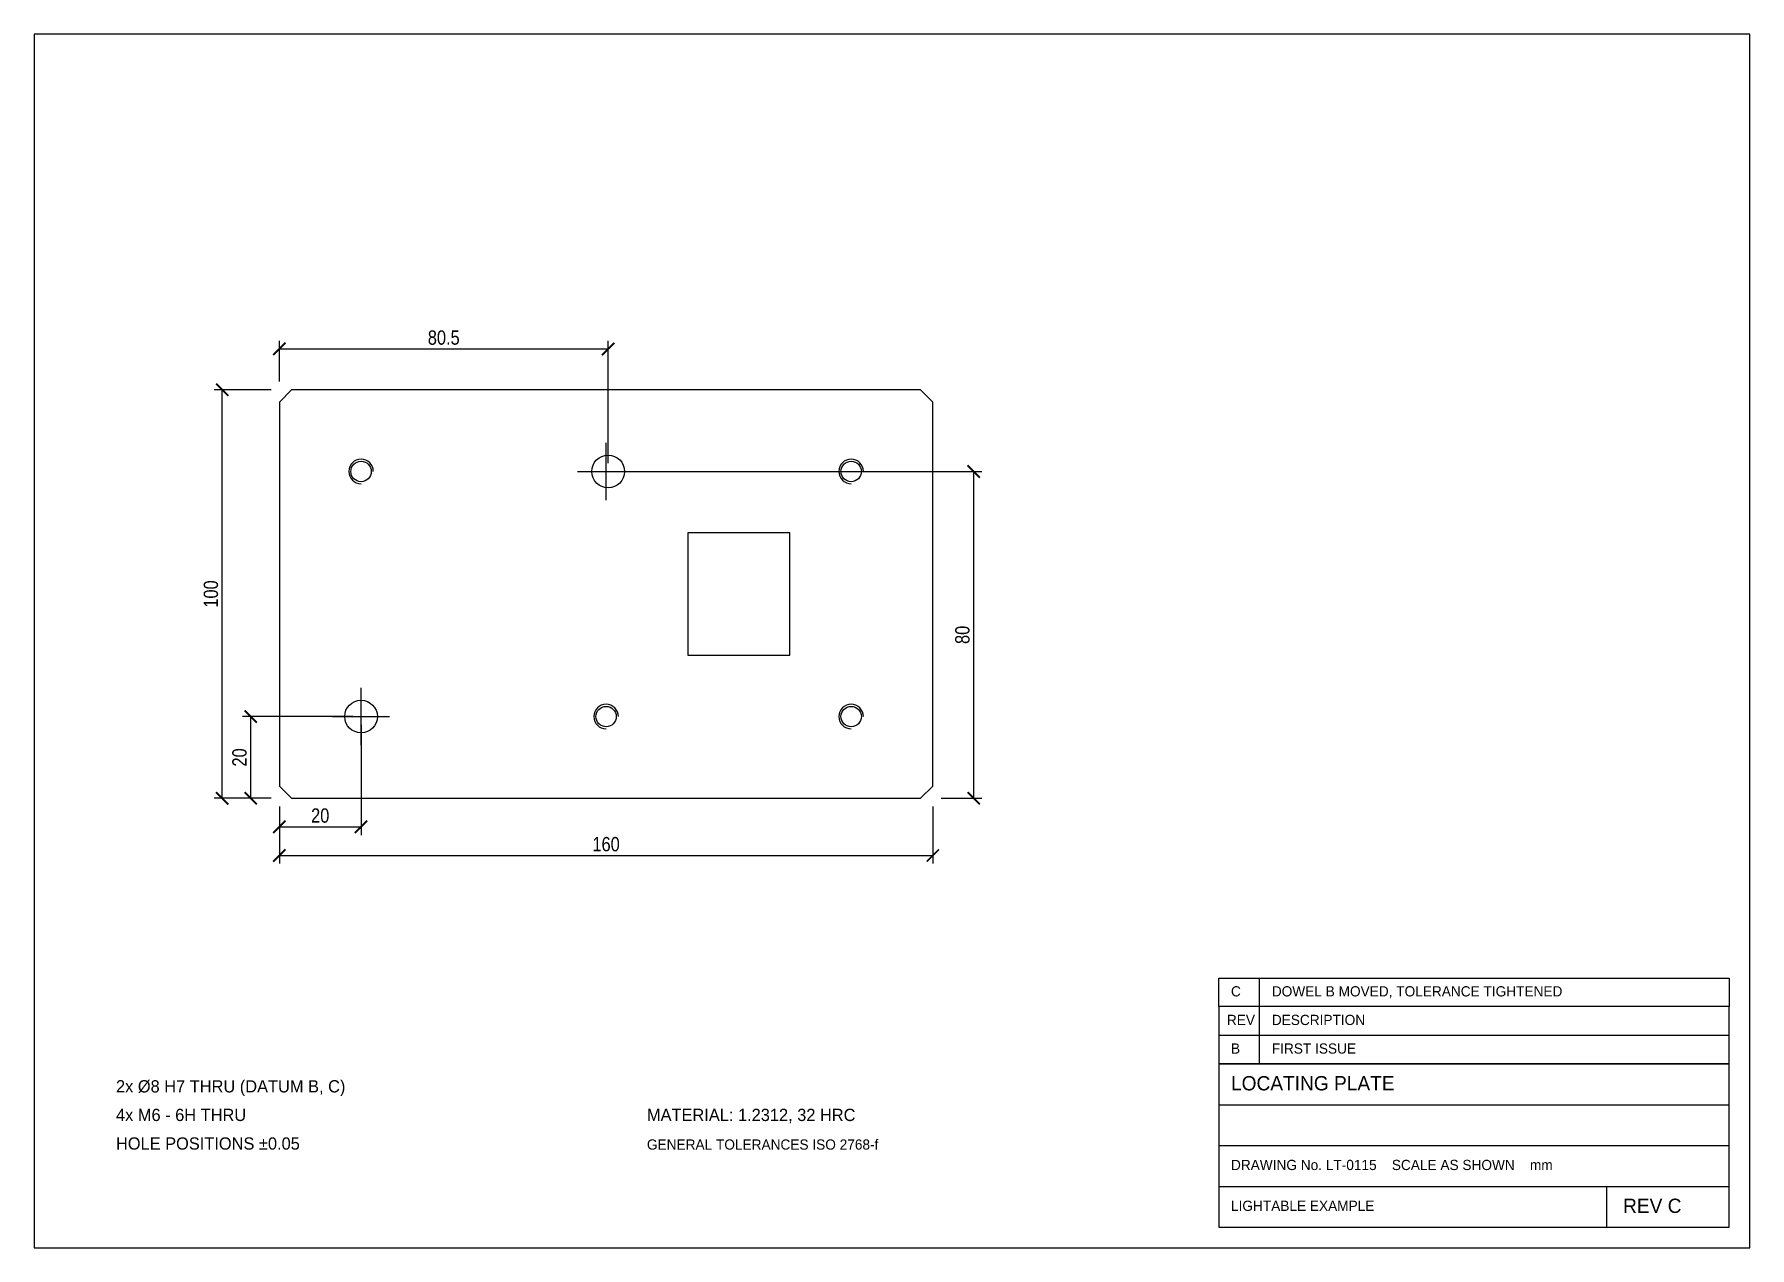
# Model space of a CAD drawing. Header units: millimetres. Extents: x 0 to 420, y 0 to 297.
import ezdxf

# ---------------------------------------------------------------- set-up
doc = ezdxf.new("R2010")
doc.units = ezdxf.units.MM
for name, color, linetype in [('BORDER', 8, 'Continuous'), ('CENTER', 6, 'Continuous'), ('DIMS', 3, 'Continuous'), ('HOLES', 4, 'Continuous'), ('NOTES', 2, 'Continuous'), ('OUTLINE', 7, 'Continuous'), ('TITLE', 8, 'Continuous')]:
    doc.layers.add(name, color=color, linetype=linetype)
doc.styles.add('OpenSansCondensed-Light', font='OpenSansCondensed-Light.ttf')
doc.dimstyles.new('EZDXF', dxfattribs={"dimtxt": 0.25, "dimasz": 0.175, "dimexe": 0.375, "dimexo": 0.125, "dimgap": 0.1, "dimtad": 1, "dimlfac": 100, "dimzin": 12, "dimdsep": 46, "dimtxsty": 'OpenSansCondensed-Light', "dimblk": 'ARCHTICK', "dimcen": 2.5, "dimazin": 3, "dimtfac": 0.5, "dimtmove": 2, "dimatfit": 3})

# ---------------------------------------------------------------- blocks, each defined once
blk = doc.blocks.new('_ARCHTICK')
at = {"color": 0, "linetype": 'BYBLOCK', "const_width": 0.15}
blk.add_lwpolyline([(-0.5, -0.5), (0.5, 0.5)], dxfattribs=at)

msp = doc.modelspace()

# ---------------------------------------------------------------- linework, layer by layer
at = {"layer": 'BORDER'}
msp.add_lwpolyline([(0, 0), (420, 0), (420, 297), (0, 297)], close=True, dxfattribs=at)
at = {"layer": 'CENTER'}
for p, q in [((140, 183), (140, 197)), ((133, 190), (147, 190)), ((80, 123), (80, 137)), ((73, 130), (87, 130))]:
    msp.add_line(p, q, dxfattribs=at)
at = {"layer": 'HOLES'}
for centre, radius in [((140.5, 190), 4), ((80, 190), 2.5), ((200, 190), 2.5), ((80, 130), 4), ((140, 130), 2.5), ((200, 130), 2.5)]:
    msp.add_circle(centre, radius, dxfattribs=at)
for centre in [(80, 190), (200, 190), (140, 130), (200, 130)]:
    msp.add_arc(centre, 3, 0, 270, dxfattribs=at)
at = {"layer": 'OUTLINE'}
for points in [[(63, 110), (217, 110), (220, 113), (220, 207), (217, 210), (63, 210), (60, 207), (60, 113)], [(160, 145), (185, 145), (185, 175), (160, 175)]]:
    msp.add_lwpolyline(points, close=True, dxfattribs=at)
at = {"layer": 'TITLE'}
for p, q in [((300, 59), (300, 66)), ((300, 45), (300, 59)), ((290, 52), (415, 52)), ((290, 35), (415, 35)), ((290, 25), (415, 25)), ((290, 15), (415, 15)), ((385, 5), (385, 15))]:
    msp.add_line(p, q, dxfattribs=at)
msp.add_lwpolyline([(290, 59), (290, 66), (415, 66), (415, 59)], dxfattribs=at)
for points in [[(290, 45), (415, 45), (415, 59), (290, 59)], [(290, 5), (415, 5), (415, 45), (290, 45)]]:
    msp.add_lwpolyline(points, close=True, dxfattribs=at)

# ---------------------------------------------------------------- texts
at = {"layer": 'NOTES'}
for s, height, p in [('2x Ø8 H7 THRU (DATUM B, C)', 3, (20, 38)), ('4x M6 - 6H THRU', 3, (20, 31)), ('MATERIAL: 1.2312, 32 HRC', 3, (150, 31)), ('HOLE POSITIONS ±0.05', 3, (20, 24)), ('GENERAL TOLERANCES ISO 2768-f', 2.5, (150, 24))]:
    msp.add_text(s, height=height, dxfattribs=at).set_placement(p)
at = {"layer": 'TITLE'}
for s, height, p in [('C', 2.5, (293, 61.5)), ('DOWEL B MOVED, TOLERANCE TIGHTENED', 2.5, (303, 61.5)), ('REV', 2.5, (292, 54.5)), ('DESCRIPTION', 2.5, (303, 54.5)), ('B', 2.5, (293, 47.5)), ('FIRST ISSUE', 2.5, (303, 47.5)), ('LOCATING PLATE', 3.5, (293, 38.5)), ('DRAWING No. LT-0115    SCALE AS SHOWN    mm', 2.5, (293, 19)), ('LIGHTABLE EXAMPLE', 2.5, (293, 9)), ('REV C', 3.5, (389, 8.5))]:
    msp.add_text(s, height=height, dxfattribs=at).set_placement(p)

# ---------------------------------------------------------------- dimensions: what is measured, and where the dimension line sits
at = {"layer": 'DIMS'}
for base, p1, p2, override in [((60, 220), (60, 210), (140.5, 190), {"dimtxt": 3.5, "dimasz": 3, "dimexe": 2, "dimexo": 2, "dimgap": 1, "dimdec": 2, "dimlfac": 1, "dimzin": 8}), ((60, 103), (60, 110), (80, 130), {"dimtxt": 3.5, "dimasz": 3, "dimexe": 2, "dimexo": 2, "dimgap": 1, "dimdec": 2, "dimlfac": 1, "dimzin": 8}), ((60, 96), (60, 110), (220, 110), {"dimtxt": 3.5, "dimasz": 3, "dimexe": 2, "dimexo": 2, "dimgap": 1, "dimlfac": 1})]:
    msp.add_linear_dim(base=base, p1=p1, p2=p2, dimstyle='EZDXF', override=override, dxfattribs=at).render()
for base, p1, p2, override in [((46, 110), (60, 110), (60, 210), {"dimtxt": 3.5, "dimasz": 3, "dimexe": 2, "dimexo": 2, "dimgap": 1, "dimlfac": 1}), ((230, 110), (220, 110), (140, 190), {"dimtxt": 3.5, "dimasz": 3, "dimexe": 2, "dimexo": 2, "dimgap": 1, "dimdec": 2, "dimlfac": 1, "dimzin": 8}), ((53, 110), (60, 110), (80, 130), {"dimtxt": 3.5, "dimasz": 3, "dimexe": 2, "dimexo": 2, "dimgap": 1, "dimdec": 2, "dimlfac": 1, "dimzin": 8})]:
    msp.add_linear_dim(base=base, p1=p1, p2=p2, angle=90, dimstyle='EZDXF', override=override, dxfattribs=at).render()

doc.saveas('drawing.dxf')
